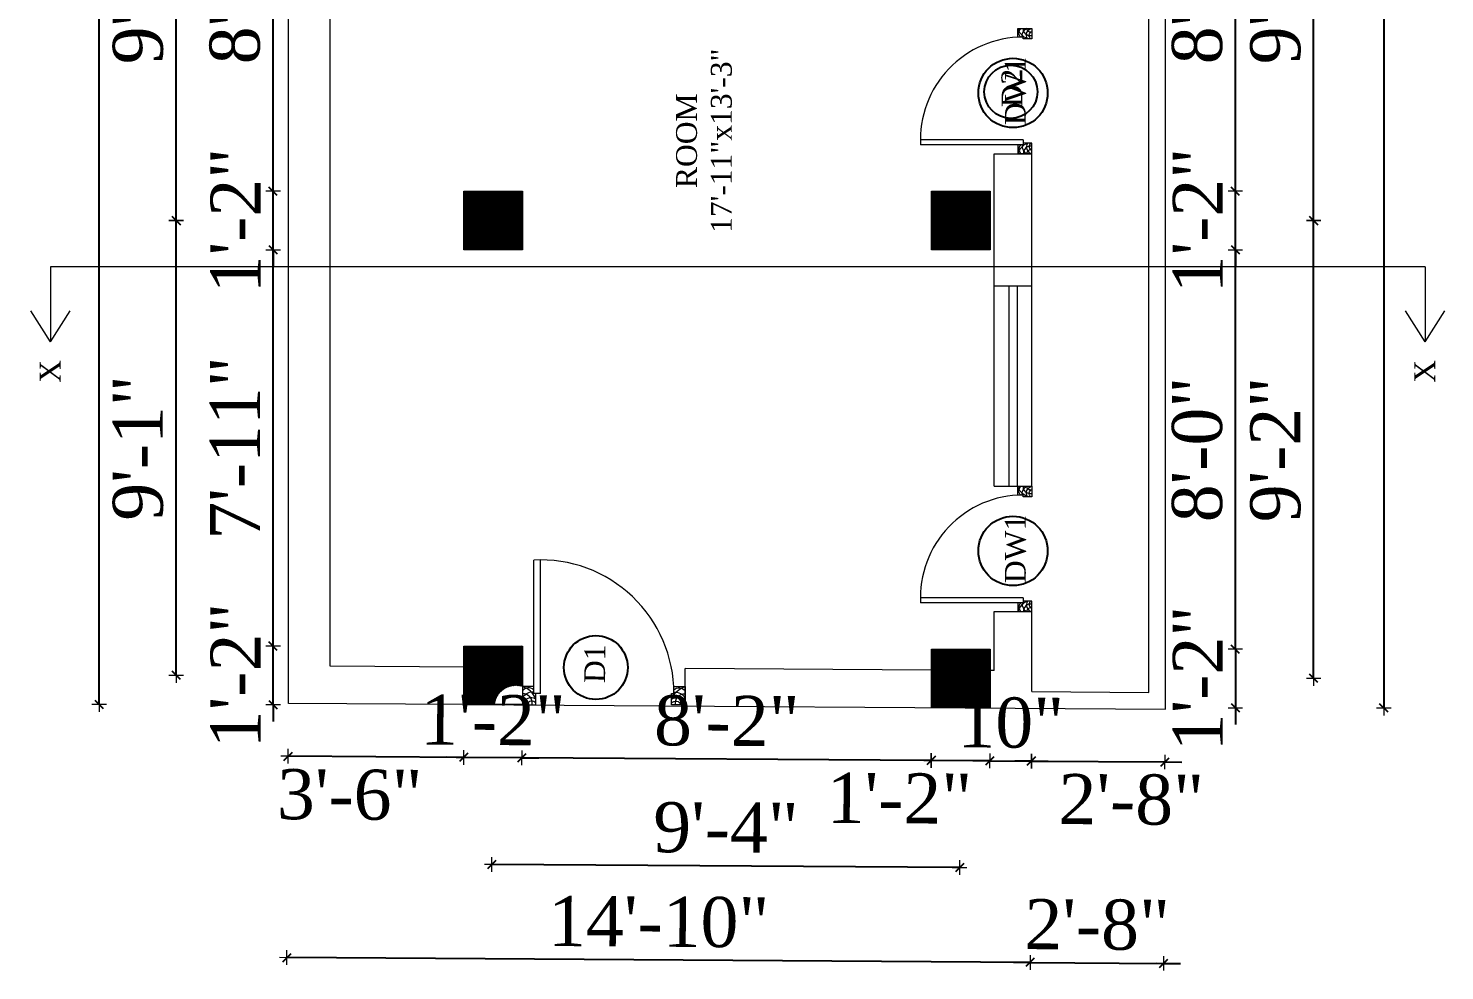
# Model space of a CAD drawing. Header units: inches. Extents: x 4069 to 291496, y -47643 to 12535.
# Drawn here: x 31927.5 to 32266.7, y 3742.8 to 3968.4 of the extents above; entities that cross this region are included whole.
import ezdxf

# ---------------------------------------------------------------- set-up
doc = ezdxf.new("R2010")
doc.units = ezdxf.units.IN
doc.header["$LTSCALE"] = 5
doc.header["$MEASUREMENT"] = 0
for name, color, linetype, lineweight in [('A-WALL', 7, 'Continuous', 9), ('Dimension', 7, 'Continuous', 18), ('DOOR', 62, 'Continuous', 0)]:
    doc.layers.add(name, color=color, linetype=linetype, lineweight=lineweight)
doc.layers.add('dim line', color=7, linetype='Continuous', lineweight=15, true_color=0xfab2b2)
doc.layers.add('TEXT', color=6, linetype='Continuous')
doc.layers.add('WALL', color=7, linetype='Continuous')
doc.styles.add('ordinary', font='times.ttf')
doc.dimstyles.new('Copy of 96', dxfattribs={"dimtxt": 7, "dimasz": 4, "dimexe": 0.5, "dimexo": 0.5, "dimgap": 3, "dimtad": 1, "dimdec": 1, "dimzin": 11, "dimdsep": 46, "dimlunit": 4, "dimtxsty": 'ordinary', "dimblk": 'OBLIQUE', "dimcen": 0.09, "dimse1": 1, "dimse2": 1, "dimclrt": 6, "dimazin": 0, "dimtfac": 1, "dimtdec": 1, "dimtix": 1, "dimtmove": 2, "dimatfit": 3, "dimldrblk": 'leader', "dimfxl": 0.5, "dimfxlon": 1, "dimtolj": 1, "dimtzin": 0, "dimarcsym": 0})
pattern_1 = [(135, (33647.55626, -20506.71745), (-0.08838834765, -0.08838834765), [])]

# ---------------------------------------------------------------- blocks, each defined once
blk = doc.blocks.new('A$C27B36B59')
at = {"layer": 'DOOR'}
for p, q in [((0, 4), (0, 0)), ((2.5, 4), (0, 4)), ((2.5, 2.5), (2.5, 4)), ((0, 0), (3, 0)), ((3, 2.5), (2.5, 2.5)), ((3, 0), (3, 2.5))]:
    blk.add_line(p, q, dxfattribs=at)
for centre, radius, start, end in [((-1.4, -0.54), 4.75, 22.1411, 72.838), ((1.34, 2.09), 1.64, 45.138, 144.8948), ((2.21, 0.3), 2.49, 83.3149, 152.658), ((0.13, 0.37), 2.05, 349.4875, 93.6805), ((1.96, -0.47), 2.01, 58.7447, 166.495), ((-0.06, 0.32), 1.13, 343.542, 86.947), ((2.08, -0.4), 1.17, 38.2816, 160.1519)]:
    blk.add_arc(centre, radius, start, end, dxfattribs=at)
blk = doc.blocks.new('D2')
at = {"layer": 'DOOR'}
for p, q in [((74473.95, 24047.59), (74473.95, 24018.09)), ((74473.95, 24047.59), (74475.45, 24047.59)), ((74475.45, 24047.59), (74475.45, 24018.13))]:
    blk.add_line(p, q, dxfattribs=at)
blk.add_arc((74473.95, 24047.59), 29.5, 180, 272.9146, dxfattribs=at)
at = {"layer": 'DOOR', "xscale": -1, "rotation": 180}
blk.add_blockref('A$C27B36B59', (74441.95, 24050.09), dxfattribs=at)
at = {"layer": 'DOOR', "rotation": 180}
blk.add_blockref('A$C27B36B59', (74477.95, 24050.09), dxfattribs=at)
blk = doc.blocks.new('oblique')
at = {"color": 0, "lineweight": -2}
blk.add_line((0.25, 0.25), (-0.25, -0.25), dxfattribs=at)
at = {"layer": 'dim line', "lineweight": 9}
for p, q in [((-0.4375, 0), (0.4375, 0)), ((0, 0.4375), (0, -0.4375))]:
    blk.add_line(p, q, dxfattribs=at)
blk = doc.blocks.new('*D972')
at = {"layer": 'A-WALL', "color": 0, "lineweight": -2, "ltscale": 50, "transparency": 16777216}
for p, q in [((32216.59, 3819.74), (32216.59, 3823.74)), ((32216.59, 3819.74), (32216.59, 3805.74)), ((32216.59, 3805.74), (32216.59, 3801.74))]:
    blk.add_line(p, q, dxfattribs=at)
at = {"layer": 'Defpoints', "color": 0, "ltscale": 50, "transparency": 16777216}
for p in [(32157.84, 3819.74, -58.17), (32157.84, 3805.74, -58.17), (32216.59, 3805.74)]:
    blk.add_point(p, dxfattribs=at)
at = {"layer": 'A-WALL', "color": 0, "lineweight": -2, "ltscale": 50, "transparency": 16777216, "xscale": 4, "yscale": 4, "zscale": 4}
for p, rotation in [((32216.59, 3819.74), 270), ((32216.59, 3805.74), 90)]:
    blk.add_blockref('oblique', p, dxfattribs=dict(at, rotation=rotation))
at = {"layer": 'A-WALL', "color": 6, "ltscale": 50, "transparency": 16777216, "insert": (32207.59, 3812.74), "char_height": 12, "attachment_point": 5, "rotation": 90, "style": 'ordinary'}
blk.add_mtext('\\A1;1\'-2"', dxfattribs=at)
blk = doc.blocks.new('_OBLIQUE')
at = {"color": 0, "linetype": 'ByBlock'}
blk.add_line((-0.5, -0.5), (0.5, 0.5), dxfattribs=at)
blk = doc.blocks.new('leader')
at = {"layer": 'Dimension'}
for p, q in [((0, -4.328), (0, 4.328)), ((-4.424, 0), (4.424, 0))]:
    blk.add_line(p, q, dxfattribs=at)
blk = doc.blocks.new('*D973')
at = {"layer": 'A-WALL', "color": 0, "lineweight": -2, "ltscale": 5, "transparency": 16777216}
blk.add_line((32216.59, 3819.74), (32216.59, 3915.36), dxfattribs=at)
at = {"layer": 'Defpoints', "color": 0, "ltscale": 5, "transparency": 16777216}
for p in [(32157.84, 3915.36, -58.17), (32216.59, 3915.36), (32157.84, 3819.74, -58.17)]:
    blk.add_point(p, dxfattribs=at)
at = {"layer": 'A-WALL', "color": 0, "lineweight": -2, "ltscale": 5, "transparency": 16777216, "xscale": 4, "yscale": 4, "zscale": 4}
for p, rotation in [((32216.59, 3915.36), 90), ((32216.59, 3819.74), 270)]:
    blk.add_blockref('oblique', p, dxfattribs=dict(at, rotation=rotation))
at = {"layer": 'A-WALL', "color": 6, "ltscale": 5, "transparency": 16777216, "insert": (32207.49, 3867.55), "char_height": 12, "attachment_point": 5, "rotation": 90, "style": 'ordinary'}
blk.add_mtext('\\A1;8\'-0"', dxfattribs=at)
blk = doc.blocks.new('*D974')
at = {"layer": 'A-WALL', "color": 0, "lineweight": -2, "ltscale": 5, "transparency": 16777216}
for p, q in [((32216.59, 3929.36), (32216.59, 3933.36)), ((32216.59, 3915.36), (32216.59, 3929.36)), ((32216.59, 3915.36), (32216.59, 3911.36))]:
    blk.add_line(p, q, dxfattribs=at)
at = {"layer": 'Defpoints', "color": 0, "ltscale": 5, "transparency": 16777216}
for p in [(32157.84, 3929.36, -58.17), (32216.59, 3929.36), (32157.84, 3915.36, -58.17)]:
    blk.add_point(p, dxfattribs=at)
at = {"layer": 'A-WALL', "color": 0, "lineweight": -2, "ltscale": 5, "transparency": 16777216, "xscale": 4, "yscale": 4, "zscale": 4}
for p, rotation in [((32216.59, 3929.36), 270), ((32216.59, 3915.36), 90)]:
    blk.add_blockref('oblique', p, dxfattribs=dict(at, rotation=rotation))
at = {"layer": 'A-WALL', "color": 6, "ltscale": 5, "transparency": 16777216, "insert": (32207.59, 3922.36), "char_height": 12, "attachment_point": 5, "rotation": 90, "style": 'ordinary'}
blk.add_mtext('\\A1;1\'-2"', dxfattribs=at)
blk = doc.blocks.new('*D975')
at = {"layer": 'A-WALL', "color": 0, "lineweight": -2, "ltscale": 5, "transparency": 16777216}
blk.add_line((32216.59, 3929.36), (32216.59, 4024.98), dxfattribs=at)
at = {"layer": 'Defpoints', "color": 0, "ltscale": 5, "transparency": 16777216}
for p in [(32157.84, 4024.98, -58.17), (32216.59, 4024.98), (32157.84, 3929.36, -58.17)]:
    blk.add_point(p, dxfattribs=at)
at = {"layer": 'A-WALL', "color": 0, "lineweight": -2, "ltscale": 5, "transparency": 16777216, "xscale": 4, "yscale": 4, "zscale": 4}
for p, rotation in [((32216.59, 4024.98), 90), ((32216.59, 3929.36), 270)]:
    blk.add_blockref('oblique', p, dxfattribs=dict(at, rotation=rotation))
at = {"layer": 'A-WALL', "color": 6, "ltscale": 5, "transparency": 16777216, "insert": (32207.49, 3977.17), "char_height": 12, "attachment_point": 5, "rotation": 90, "style": 'ordinary'}
blk.add_mtext('\\A1;8\'-0"', dxfattribs=at)
blk = doc.blocks.new('*D885')
at = {"layer": 'A-WALL', "color": 0, "lineweight": -2, "ltscale": 5, "transparency": 16777216}
blk.add_line((32235.34, 3812.74), (32235.34, 3922.36), dxfattribs=at)
at = {"layer": 'Defpoints', "color": 0, "ltscale": 5, "transparency": 16777216}
for p in [(32150.84, 3922.36, -58.17), (32235.34, 3922.36), (32150.84, 3812.74, -58.17)]:
    blk.add_point(p, dxfattribs=at)
at = {"layer": 'A-WALL', "color": 0, "lineweight": -2, "ltscale": 5, "transparency": 16777216, "xscale": 4, "yscale": 4, "zscale": 4}
for p, rotation in [((32235.34, 3922.36), 90), ((32235.34, 3812.74), 270)]:
    blk.add_blockref('oblique', p, dxfattribs=dict(at, rotation=rotation))
at = {"layer": 'A-WALL', "color": 6, "ltscale": 5, "transparency": 16777216, "insert": (32226.22, 3867.55), "char_height": 12, "attachment_point": 5, "rotation": 90, "style": 'ordinary'}
blk.add_mtext('\\A1;9\'-2"', dxfattribs=at)
blk = doc.blocks.new('*D979')
at = {"layer": 'A-WALL', "color": 0, "lineweight": -2, "ltscale": 5, "transparency": 16777216}
blk.add_line((32235.34, 3922.36), (32235.34, 4031.98), dxfattribs=at)
at = {"layer": 'Defpoints', "color": 0, "ltscale": 5, "transparency": 16777216}
for p in [(32150.84, 4031.98, -58.17), (32235.34, 4031.98), (32150.84, 3922.36, -58.17)]:
    blk.add_point(p, dxfattribs=at)
at = {"layer": 'A-WALL', "color": 0, "lineweight": -2, "ltscale": 5, "transparency": 16777216, "xscale": 4, "yscale": 4, "zscale": 4}
for p, rotation in [((32235.34, 4031.98), 90), ((32235.34, 3922.36), 270)]:
    blk.add_blockref('oblique', p, dxfattribs=dict(at, rotation=rotation))
at = {"layer": 'A-WALL', "color": 6, "ltscale": 5, "transparency": 16777216, "insert": (32226.22, 3977.17), "char_height": 12, "attachment_point": 5, "rotation": 90, "style": 'ordinary'}
blk.add_mtext('\\A1;9\'-2"', dxfattribs=at)
blk = doc.blocks.new('*D886')
at = {"layer": 'A-WALL', "color": 0, "lineweight": -2, "ltscale": 5, "transparency": 16777216}
blk.add_line((32252.15, 4219.32), (32252.15, 3805.65), dxfattribs=at)
at = {"layer": 'Defpoints', "color": 0, "ltscale": 5, "transparency": 16777216}
for p in [(32047.5, 4219.32, -58), (32157.84, 3805.65, -58.17), (32252.15, 3805.65)]:
    blk.add_point(p, dxfattribs=at)
at = {"layer": 'A-WALL', "color": 0, "lineweight": -2, "ltscale": 5, "transparency": 16777216, "xscale": 4, "yscale": 4, "zscale": 4}
for p, rotation in [((32252.15, 4219.32), 90), ((32252.15, 3805.65), 270)]:
    blk.add_blockref('oblique', p, dxfattribs=dict(at, rotation=rotation))
at = {"layer": 'A-WALL', "color": 6, "ltscale": 5, "transparency": 16777216, "insert": (32243.05, 4012.48), "char_height": 12, "attachment_point": 5, "rotation": 90, "style": 'ordinary'}
blk.add_mtext('\\A1;34\'-6"', dxfattribs=at)
blk = doc.blocks.new('*D981')
at = {"layer": 'A-WALL', "color": 0, "lineweight": -2, "ltscale": 50, "transparency": 16777216}
for p, q in [((31986.13, 3820.47), (31986.13, 3824.47)), ((31986.13, 3806.47), (31986.13, 3820.47)), ((31986.13, 3806.47), (31986.13, 3802.47))]:
    blk.add_line(p, q, dxfattribs=at)
at = {"layer": 'Defpoints', "color": 0, "ltscale": 50, "transparency": 16777216}
for p in [(31986.13, 3820.47), (32031.84, 3820.47, -58.17), (32031.84, 3806.47, -58.17)]:
    blk.add_point(p, dxfattribs=at)
at = {"layer": 'A-WALL', "color": 0, "lineweight": -2, "ltscale": 50, "transparency": 16777216, "xscale": 4, "yscale": 4, "zscale": 4}
for p, rotation in [((31986.13, 3820.47), 270), ((31986.13, 3806.47), 90)]:
    blk.add_blockref('oblique', p, dxfattribs=dict(at, rotation=rotation))
at = {"layer": 'A-WALL', "color": 6, "ltscale": 50, "transparency": 16777216, "insert": (31977.13, 3813.47), "char_height": 12, "attachment_point": 5, "rotation": 90, "style": 'ordinary'}
blk.add_mtext('\\A1;1\'-2"', dxfattribs=at)
blk = doc.blocks.new('*D982')
at = {"layer": 'A-WALL', "color": 0, "lineweight": -2, "ltscale": 5, "transparency": 16777216}
blk.add_line((31986.13, 3820.47), (31986.13, 3915.36), dxfattribs=at)
at = {"layer": 'Defpoints', "color": 0, "ltscale": 5, "transparency": 16777216}
for p in [(31986.13, 3915.36), (32031.84, 3915.36, -58.17), (32031.84, 3820.47, -58.17)]:
    blk.add_point(p, dxfattribs=at)
at = {"layer": 'A-WALL', "color": 0, "lineweight": -2, "ltscale": 5, "transparency": 16777216, "xscale": 4, "yscale": 4, "zscale": 4}
for p, rotation in [((31986.13, 3915.36), 90), ((31986.13, 3820.47), 270)]:
    blk.add_blockref('oblique', p, dxfattribs=dict(at, rotation=rotation))
at = {"layer": 'A-WALL', "color": 6, "ltscale": 5, "transparency": 16777216, "insert": (31977, 3867.92), "char_height": 12, "attachment_point": 5, "rotation": 90, "style": 'ordinary'}
blk.add_mtext('\\A1;7\'-11"', dxfattribs=at)
blk = doc.blocks.new('*D887')
at = {"layer": 'A-WALL', "color": 0, "lineweight": -2, "ltscale": 5, "transparency": 16777216}
for p, q in [((31986.13, 3929.36), (31986.13, 3933.36)), ((31986.13, 3915.36), (31986.13, 3929.36)), ((31986.13, 3915.36), (31986.13, 3911.36))]:
    blk.add_line(p, q, dxfattribs=at)
at = {"layer": 'Defpoints', "color": 0, "ltscale": 5, "transparency": 16777216}
for p in [(31986.13, 3929.36), (32031.84, 3929.36, -58.17), (32031.84, 3915.36, -58.17)]:
    blk.add_point(p, dxfattribs=at)
at = {"layer": 'A-WALL', "color": 0, "lineweight": -2, "ltscale": 5, "transparency": 16777216, "xscale": 4, "yscale": 4, "zscale": 4}
for p, rotation in [((31986.13, 3929.36), 270), ((31986.13, 3915.36), 90)]:
    blk.add_blockref('oblique', p, dxfattribs=dict(at, rotation=rotation))
at = {"layer": 'A-WALL', "color": 6, "ltscale": 5, "transparency": 16777216, "insert": (31977.13, 3922.36), "char_height": 12, "attachment_point": 5, "rotation": 90, "style": 'ordinary'}
blk.add_mtext('\\A1;1\'-2"', dxfattribs=at)
blk = doc.blocks.new('*D983')
at = {"layer": 'A-WALL', "color": 0, "lineweight": -2, "ltscale": 5, "transparency": 16777216}
blk.add_line((31986.13, 3929.36), (31986.13, 4024.98), dxfattribs=at)
at = {"layer": 'Defpoints', "color": 0, "ltscale": 5, "transparency": 16777216}
for p in [(31986.13, 4024.98), (32031.84, 4024.98, -58.17), (32031.84, 3929.36, -58.17)]:
    blk.add_point(p, dxfattribs=at)
at = {"layer": 'A-WALL', "color": 0, "lineweight": -2, "ltscale": 5, "transparency": 16777216, "xscale": 4, "yscale": 4, "zscale": 4}
for p, rotation in [((31986.13, 4024.98), 90), ((31986.13, 3929.36), 270)]:
    blk.add_blockref('oblique', p, dxfattribs=dict(at, rotation=rotation))
at = {"layer": 'A-WALL', "color": 6, "ltscale": 5, "transparency": 16777216, "insert": (31977.02, 3977.17), "char_height": 12, "attachment_point": 5, "rotation": 90, "style": 'ordinary'}
blk.add_mtext('\\A1;8\'-0"', dxfattribs=at)
blk = doc.blocks.new('*D889')
at = {"layer": 'A-WALL', "color": 0, "lineweight": -2, "ltscale": 5, "transparency": 16777216}
blk.add_line((31962.93, 3813.47), (31962.93, 3922.36), dxfattribs=at)
at = {"layer": 'Defpoints', "color": 0, "ltscale": 5, "transparency": 16777216}
for p in [(31962.93, 3922.36), (32038.84, 3922.36, -58.17), (32038.84, 3813.47, -58.17)]:
    blk.add_point(p, dxfattribs=at)
at = {"layer": 'A-WALL', "color": 0, "lineweight": -2, "ltscale": 5, "transparency": 16777216, "xscale": 4, "yscale": 4, "zscale": 4}
for p, rotation in [((31962.93, 3922.36), 90), ((31962.93, 3813.47), 270)]:
    blk.add_blockref('oblique', p, dxfattribs=dict(at, rotation=rotation))
at = {"layer": 'A-WALL', "color": 6, "ltscale": 5, "transparency": 16777216, "insert": (31953.81, 3867.92), "char_height": 12, "attachment_point": 5, "rotation": 90, "style": 'ordinary'}
blk.add_mtext('\\A1;9\'-1"', dxfattribs=at)
blk = doc.blocks.new('*D986')
at = {"layer": 'A-WALL', "color": 0, "lineweight": -2, "ltscale": 5, "transparency": 16777216}
blk.add_line((31962.93, 3922.36), (31962.93, 4031.98), dxfattribs=at)
at = {"layer": 'Defpoints', "color": 0, "ltscale": 5, "transparency": 16777216}
for p in [(31962.93, 4031.98), (32038.84, 4031.98, -58.17), (32038.84, 3922.36, -58.17)]:
    blk.add_point(p, dxfattribs=at)
at = {"layer": 'A-WALL', "color": 0, "lineweight": -2, "ltscale": 5, "transparency": 16777216, "xscale": 4, "yscale": 4, "zscale": 4}
for p, rotation in [((31962.93, 4031.98), 90), ((31962.93, 3922.36), 270)]:
    blk.add_blockref('oblique', p, dxfattribs=dict(at, rotation=rotation))
at = {"layer": 'A-WALL', "color": 6, "ltscale": 5, "transparency": 16777216, "insert": (31953.81, 3977.17), "char_height": 12, "attachment_point": 5, "rotation": 90, "style": 'ordinary'}
blk.add_mtext('\\A1;9\'-2"', dxfattribs=at)
blk = doc.blocks.new('*D890')
at = {"layer": 'A-WALL', "color": 0, "lineweight": -2, "ltscale": 5, "transparency": 16777216}
blk.add_line((31944.5, 3806.47), (31944.5, 4219.32), dxfattribs=at)
at = {"layer": 'Defpoints', "color": 0, "ltscale": 5, "transparency": 16777216}
for p in [(31944.5, 4219.32), (32047.5, 4219.32, -58), (32031.84, 3806.47, -58.17)]:
    blk.add_point(p, dxfattribs=at)
at = {"layer": 'A-WALL', "color": 0, "lineweight": -2, "ltscale": 5, "transparency": 16777216, "xscale": 4, "yscale": 4, "zscale": 4}
for p, rotation in [((31944.5, 4219.32), 90), ((31944.5, 3806.47), 270)]:
    blk.add_blockref('oblique', p, dxfattribs=dict(at, rotation=rotation))
at = {"layer": 'A-WALL', "color": 6, "ltscale": 5, "transparency": 16777216, "insert": (31935.4, 4012.89), "char_height": 12, "attachment_point": 5, "rotation": 90, "style": 'ordinary'}
blk.add_mtext('\\A1;34\'-5"', dxfattribs=at)
blk = doc.blocks.new('*D891')
at = {"layer": 'A-WALL', "color": 0, "lineweight": -2, "ltscale": 50, "transparency": 16777216}
blk.add_line((32157.75, 3793.02), (32143.75, 3793.11), dxfattribs=at)
at = {"layer": 'Defpoints', "color": 0, "ltscale": 50, "transparency": 16777216}
for p in [(32143.84, 3805.74, -58.17), (32157.84, 3805.65, -58.17), (32143.75, 3793.11)]:
    blk.add_point(p, dxfattribs=at)
at = {"layer": 'A-WALL', "color": 0, "lineweight": -2, "ltscale": 50, "transparency": 16777216, "xscale": 4, "yscale": 4, "zscale": 4}
for p, rotation in [((32143.75, 3793.11), 179.6259071472626), ((32157.75, 3793.02), 359.6259071472626)]:
    blk.add_blockref('oblique', p, dxfattribs=dict(at, rotation=rotation))
at = {"layer": 'A-WALL', "color": 6, "ltscale": 50, "transparency": 16777216, "insert": (32136.14, 3784.07), "char_height": 12, "attachment_point": 5, "rotation": 359.6259, "style": 'ordinary'}
blk.add_mtext('\\A1;1\'-2"', dxfattribs=at)
blk = doc.blocks.new('*D892')
at = {"layer": 'A-WALL', "color": 0, "lineweight": -2, "ltscale": 5, "transparency": 16777216}
blk.add_line((32143.75, 3793.11), (32045.75, 3793.75), dxfattribs=at)
at = {"layer": 'Defpoints', "color": 0, "ltscale": 5, "transparency": 16777216}
for p in [(32045.84, 3806.47, -58.17), (32143.84, 3805.74, -58.17), (32045.75, 3793.75)]:
    blk.add_point(p, dxfattribs=at)
at = {"layer": 'A-WALL', "color": 0, "lineweight": -2, "ltscale": 5, "transparency": 16777216, "xscale": 4, "yscale": 4, "zscale": 4}
for p, rotation in [((32045.75, 3793.75), 179.6259071471166), ((32143.75, 3793.11), 359.6259071471167)]:
    blk.add_blockref('oblique', p, dxfattribs=dict(at, rotation=rotation))
at = {"layer": 'A-WALL', "color": 6, "ltscale": 5, "transparency": 16777216, "insert": (32094.81, 3802.54), "char_height": 12, "attachment_point": 5, "rotation": 359.6259, "style": 'ordinary'}
blk.add_mtext('\\A1;8\'-2"', dxfattribs=at)
blk = doc.blocks.new('*D988')
at = {"layer": 'A-WALL', "color": 0, "lineweight": -2, "ltscale": 5, "transparency": 16777216}
for p, q in [((32031.75, 3793.85), (32027.75, 3793.87)), ((32045.75, 3793.75), (32031.75, 3793.85)), ((32045.75, 3793.75), (32049.75, 3793.73))]:
    blk.add_line(p, q, dxfattribs=at)
at = {"layer": 'Defpoints', "color": 0, "ltscale": 5, "transparency": 16777216}
for p in [(32031.84, 3806.47, -58.17), (32045.84, 3806.47, -58.17), (32031.75, 3793.85)]:
    blk.add_point(p, dxfattribs=at)
at = {"layer": 'A-WALL', "color": 0, "lineweight": -2, "ltscale": 5, "transparency": 16777216, "xscale": 4, "yscale": 4, "zscale": 4}
for p, rotation in [((32031.75, 3793.85), 359.6259071471167), ((32045.75, 3793.75), 179.6259071471166)]:
    blk.add_blockref('oblique', p, dxfattribs=dict(at, rotation=rotation))
at = {"layer": 'A-WALL', "color": 6, "ltscale": 5, "transparency": 16777216, "insert": (32038.81, 3802.8), "char_height": 12, "attachment_point": 5, "rotation": 359.6259, "style": 'ordinary'}
blk.add_mtext('\\A1;1\'-2"', dxfattribs=at)
blk = doc.blocks.new('*D893')
at = {"layer": 'A-WALL', "color": 0, "lineweight": -2, "ltscale": 5, "transparency": 16777216}
blk.add_line((32150.54, 3767.48), (32038.54, 3768.22), dxfattribs=at)
at = {"layer": 'Defpoints', "color": 0, "ltscale": 5, "transparency": 16777216}
for p in [(32038.84, 3813.47, -58.17), (32150.84, 3812.74, -58.17), (32038.54, 3768.22)]:
    blk.add_point(p, dxfattribs=at)
at = {"layer": 'A-WALL', "color": 0, "lineweight": -2, "ltscale": 5, "transparency": 16777216, "xscale": 4, "yscale": 4, "zscale": 4}
for p, rotation in [((32038.54, 3768.22), 179.6259071471166), ((32150.54, 3767.48), 359.6259071471167)]:
    blk.add_blockref('oblique', p, dxfattribs=dict(at, rotation=rotation))
at = {"layer": 'A-WALL', "color": 6, "ltscale": 5, "transparency": 16777216, "insert": (32094.6, 3776.97), "char_height": 12, "attachment_point": 5, "rotation": 359.6259, "style": 'ordinary'}
blk.add_mtext('\\A1;9\'-4"', dxfattribs=at)
blk = doc.blocks.new('*D894')
at = {"layer": 'A-WALL', "color": 0, "lineweight": -2, "ltscale": 5, "transparency": 16777216}
blk.add_line((32167.44, 3744.76), (31989.44, 3745.92), dxfattribs=at)
at = {"layer": 'Defpoints', "color": 0, "ltscale": 5, "transparency": 16777216}
for p in [(31989.84, 3806.74, -58.17), (32167.84, 3805.58, -58.17), (31989.44, 3745.92)]:
    blk.add_point(p, dxfattribs=at)
at = {"layer": 'A-WALL', "color": 0, "lineweight": -2, "ltscale": 5, "transparency": 16777216, "xscale": 4, "yscale": 4, "zscale": 4}
for p, rotation in [((31989.44, 3745.92), 179.6259071471166), ((32167.44, 3744.76), 359.6259071471167)]:
    blk.add_blockref('oblique', p, dxfattribs=dict(at, rotation=rotation))
at = {"layer": 'A-WALL', "color": 6, "ltscale": 5, "transparency": 16777216, "insert": (32078.5, 3754.44), "char_height": 12, "attachment_point": 5, "rotation": 359.6259, "style": 'ordinary'}
blk.add_mtext('\\A1;14\'-10"', dxfattribs=at)
blk = doc.blocks.new('*D991')
at = {"layer": 'A-WALL', "color": 0, "lineweight": -2, "ltscale": 5, "transparency": 16777216}
blk.add_line((32031.75, 3793.85), (31989.75, 3794.12), dxfattribs=at)
at = {"layer": 'Defpoints', "color": 0, "ltscale": 5, "transparency": 16777216}
for p in [(31989.84, 3806.74), (32031.84, 3806.47, -58.17), (31989.75, 3794.12)]:
    blk.add_point(p, dxfattribs=at)
at = {"layer": 'A-WALL', "color": 0, "lineweight": -2, "ltscale": 5, "transparency": 16777216, "xscale": 4, "yscale": 4, "zscale": 4}
for p, rotation in [((31989.75, 3794.12), 179.6259071471166), ((32031.75, 3793.85), 359.6259071471167)]:
    blk.add_blockref('oblique', p, dxfattribs=dict(at, rotation=rotation))
at = {"layer": 'A-WALL', "color": 6, "ltscale": 5, "transparency": 16777216, "insert": (32004.5, 3784.88), "char_height": 12, "attachment_point": 5, "rotation": 359.6259, "style": 'ordinary'}
blk.add_mtext('\\A1;3\'-6"', dxfattribs=at)
blk = doc.blocks.new('*D900')
at = {"layer": 'A-WALL', "color": 0, "lineweight": -2, "ltscale": 5, "transparency": 16777216}
for p, q in [((32157.75, 3793.02), (32153.75, 3793.05)), ((32157.75, 3793.02), (32167.75, 3792.96)), ((32167.75, 3792.96), (32171.75, 3792.93))]:
    blk.add_line(p, q, dxfattribs=at)
at = {"layer": 'Defpoints', "color": 0, "ltscale": 5, "transparency": 16777216}
for p in [(32157.84, 3805.65, -58.17), (32167.84, 3805.58, -58.17), (32167.75, 3792.96)]:
    blk.add_point(p, dxfattribs=at)
at = {"layer": 'A-WALL', "color": 0, "lineweight": -2, "ltscale": 5, "transparency": 16777216, "xscale": 4, "yscale": 4, "zscale": 4}
for p, rotation in [((32157.75, 3793.02), 359.6259071471167), ((32167.75, 3792.96), 179.6259071471166)]:
    blk.add_blockref('oblique', p, dxfattribs=dict(at, rotation=rotation))
at = {"layer": 'A-WALL', "color": 6, "ltscale": 5, "transparency": 16777216, "insert": (32162.81, 3802.09), "char_height": 12, "attachment_point": 5, "rotation": 359.6259, "style": 'ordinary'}
blk.add_mtext('\\A1;10"', dxfattribs=at)
blk = doc.blocks.new('*D992')
at = {"layer": 'A-WALL', "color": 0, "lineweight": -2, "ltscale": 5, "transparency": 16777216}
for p, q in [((32167.75, 3792.96), (32163.75, 3792.98)), ((32167.75, 3792.96), (32199.75, 3792.75)), ((32199.75, 3792.75), (32203.75, 3792.72))]:
    blk.add_line(p, q, dxfattribs=at)
at = {"layer": 'Defpoints', "color": 0, "ltscale": 5, "transparency": 16777216}
for p in [(32167.84, 3805.58, -58.17), (32199.84, 3805.37), (32199.75, 3792.75)]:
    blk.add_point(p, dxfattribs=at)
at = {"layer": 'A-WALL', "color": 0, "lineweight": -2, "ltscale": 5, "transparency": 16777216, "xscale": 4, "yscale": 4, "zscale": 4}
for p, rotation in [((32167.75, 3792.96), 359.6259071471167), ((32199.75, 3792.75), 179.6259071471166)]:
    blk.add_blockref('oblique', p, dxfattribs=dict(at, rotation=rotation))
at = {"layer": 'A-WALL', "color": 6, "ltscale": 5, "transparency": 16777216, "insert": (32191.67, 3783.7), "char_height": 12, "attachment_point": 5, "rotation": 359.6259, "style": 'ordinary'}
blk.add_mtext('\\A1;2\'-8"', dxfattribs=at)
blk = doc.blocks.new('*D904')
at = {"layer": 'A-WALL', "color": 0, "lineweight": -2, "ltscale": 5, "transparency": 16777216}
for p, q in [((32167.44, 3744.76), (32163.44, 3744.78)), ((32167.44, 3744.76), (32199.44, 3744.55)), ((32199.44, 3744.55), (32203.44, 3744.52))]:
    blk.add_line(p, q, dxfattribs=at)
at = {"layer": 'Defpoints', "color": 0, "ltscale": 5, "transparency": 16777216}
for p in [(32167.84, 3805.58, -58.17), (32199.84, 3805.37, -58.17), (32199.44, 3744.55)]:
    blk.add_point(p, dxfattribs=at)
at = {"layer": 'A-WALL', "color": 0, "lineweight": -2, "ltscale": 5, "transparency": 16777216, "xscale": 4, "yscale": 4, "zscale": 4}
for p, rotation in [((32167.44, 3744.76), 359.6259071471167), ((32199.44, 3744.55), 179.6259071471166)]:
    blk.add_blockref('oblique', p, dxfattribs=dict(at, rotation=rotation))
at = {"layer": 'A-WALL', "color": 6, "ltscale": 5, "transparency": 16777216, "insert": (32183.5, 3753.76), "char_height": 12, "attachment_point": 5, "rotation": 359.6259, "style": 'ordinary'}
blk.add_mtext('\\A1;2\'-8"', dxfattribs=at)

msp = doc.modelspace()

# ---------------------------------------------------------------- hatches: boundary and pattern name
at = {"layer": 'A-WALL', "ltscale": 5}
h = msp.add_hatch(dxfattribs=at)
h.set_pattern_fill('ANSI31', color=256, angle=90)
h.set_pattern_definition(pattern_1)
h.paths.add_polyline_path([(32031.83512, 3929.36056), (32031.83512, 3915.36056), (32045.83512, 3915.36056), (32045.83512, 3929.36056)])
h = msp.add_hatch(dxfattribs=at)
h.set_pattern_fill('ANSI31', color=256, angle=90)
h.set_pattern_definition(pattern_1)
h.paths.add_polyline_path([(32157.83512, 3915.36056), (32157.83512, 3929.36056), (32143.83512, 3929.36056), (32143.83512, 3915.36056)])
h = msp.add_hatch(dxfattribs=at)
h.set_pattern_fill('ANSI31', color=256, angle=90)
h.set_pattern_definition(pattern_1)
h.paths.add_polyline_path([(32045.83512, 3820.47073), (32031.83512, 3820.47073), (32031.83512, 3806.47073), (32039.20023, 3806.47073, -0.469616463), (32045.83512, 3810.80406)])
h = msp.add_hatch(dxfattribs=at)
h.set_pattern_fill('ANSI31', color=256, angle=90)
h.set_pattern_definition(pattern_1)
h.paths.add_polyline_path([(32143.83512, 3805.73945), (32157.83512, 3805.73945), (32157.83512, 3819.73945), (32143.83512, 3819.73945)])

# ---------------------------------------------------------------- linework, layer by layer
for p, q in [((32199.83512, 3805.37381), (32199.83512, 4122.20828)), ((31989.83512, 3806.74495), (31989.83512, 4116.65586)), ((32195.83512, 3809.40001), (32195.83512, 4034.98168)), ((31999.83512, 3815.67985), (31999.83512, 4024.98168)), ((32158.83512, 3858.73945), (32158.83512, 3938.36056)), ((32158.83512, 3938.36056), (32167.83512, 3938.36056)), ((32167.83512, 3858.73945), (32167.83512, 3938.36056)), ((32262.039, 3911.30532), (31932.83512, 3911.30532)), ((31932.83512, 3911.30532), (31932.83512, 3893.30532)), ((32262.039, 3911.30532), (32262.039, 3893.30532)), ((32158.83512, 3906.73945), (32167.83512, 3906.73945)), ((32158.83512, 3906.73945), (32167.83512, 3906.73945)), ((32162.33512, 3906.73945), (32162.33512, 3858.73945)), ((32164.33512, 3906.73945), (32164.33512, 3858.73945)), ((31932.83512, 3893.30532), (31928.15591, 3900.73448)), ((31932.83512, 3893.30532), (31937.51432, 3900.73448)), ((32262.039, 3893.30532), (32257.35979, 3900.73448)), ((32262.039, 3893.30532), (32266.71821, 3900.73448)), ((32158.83512, 3858.73945), (32167.83512, 3858.73945)), ((32158.83512, 3814.6417), (32158.83512, 3828.73945)), ((32158.83512, 3828.73945), (32167.83512, 3828.73945)), ((32167.83512, 3809.58283), (32167.83512, 3828.73945)), ((32031.89388, 3815.47053), (31999.83512, 3815.67985)), ((32084.83499, 3806.12468), (32084.83499, 3815.12487)), ((32143.83512, 3814.73964), (32084.83499, 3815.12487)), ((32158.83512, 3814.6417), (32157.83512, 3814.64823)), ((32167.83512, 3809.58283), (32195.83512, 3809.40001)), ((32031.83512, 3806.47073), (31989.83512, 3806.74495)), ((32031.83512, 3806.47073), (32199.83512, 3805.37381))]:
    msp.add_line(p, q, dxfattribs=at)
at = {"layer": 'A-WALL', "ltscale": 5, "elevation": -58.16904}
for points in [[(32031.83512, 3915.36056), (32031.83512, 3929.36056), (32045.83512, 3929.36056), (32045.83512, 3915.36056)], [(32143.83512, 3915.36056), (32143.83512, 3929.36056), (32157.83512, 3929.36056), (32157.83512, 3915.36056)], [(32031.83512, 3806.47073), (32031.83512, 3820.47073), (32045.83512, 3820.47073), (32045.83512, 3806.47073)], [(32143.83512, 3805.73945), (32143.83512, 3819.73945), (32157.83512, 3819.73945), (32157.83512, 3805.73945)]]:
    msp.add_lwpolyline(points, close=True, dxfattribs=at)
at = {"layer": 'TEXT'}
for centre, radius in [((32163.33512, 3952.8868, -58.16904), 8.29786), ((32162.82408, 3953.16519, -58.16904), 6.36673), ((32163.33512, 3843.26568, -58.16904), 8.29786), ((32063.43829, 3815.35448, -58.16904), 7.64038)]:
    msp.add_circle(centre, radius, dxfattribs=at)

# ---------------------------------------------------------------- block references
at = {"layer": 'WALL', "color": 2, "linetype": 'ByBlock'}
for p, xscale, yscale, zscale, rotation in [((12126.89685, 66000.83732, -58.16904), 0.8332999999984168, 0.8333000000000084, 0.8333, 270), ((12126.89685, 65891.21621, -58.16904), 0.8332999999984168, 0.8333000000000084, 0.8333, 270), ((112730.28228, 29860.73263, -58.16904), 1.083333333326322, 1.083333333326322, 1.083333333326322, 179.999999999982)]:
    msp.add_blockref('D2', p, dxfattribs=dict(at, xscale=xscale, yscale=yscale, zscale=zscale, rotation=rotation))

# ---------------------------------------------------------------- texts
at = {"layer": 'TEXT', "style": 'ordinary'}
for s, rotation, p in [('DW1', 90.0003881, (32166.39923, 3945.17438, -58.16904)), ('D2', 90.4857627, (32165.61184, 3949.48124, -58.16904)), ('X', 90, (31935.24997, 3883.52362, -58.16904)), ('X', 90, (32264.45386, 3883.52362, -58.16904)), ('DW1', 90.0003881, (32166.39923, 3835.55326, -58.16904)), ('D1', 89.5142373, (32065.63954, 3811.62824, -58.16904))]:
    msp.add_text(s, height=5, rotation=rotation, dxfattribs=at).set_placement(p)
at = {"layer": 'TEXT', "insert": (32096.05507, 3941.45834), "char_height": 5, "attachment_point": 8, "rotation": 89.9996119, "style": 'ordinary'}
msp.add_mtext_dynamic_manual_height_columns('ROOM\\P17\'-11"x13\'-3"', width=101.5687276, gutter_width=1720.71691, heights=[0], dxfattribs=at)

# ---------------------------------------------------------------- dimensions: what is measured, and where the dimension line sits
at = {"layer": 'A-WALL', "ltscale": 5}
for base, p1, p2, angle, picture, middle in [((31944.50001, 4219.31872), (32031.83512, 3806.47073, -58.16904), (32047.49588, 4219.31872, -58), 90, '*D890', (31935.39619, 4012.89472)), ((32252.15176, 3805.64804), (32047.49588, 4219.31872, -58), (32157.83512, 3805.64804, -58.16904), 90, '*D886', (32243.04794, 4012.48338)), ((31962.93281, 4031.98168), (32038.83512, 3922.36056, -58.16904), (32038.83512, 4031.98168, -58.16904), 90, '*D986', (31953.81169, 3977.17112)), ((32235.3445, 4031.98168), (32150.83512, 3922.36056, -58.16904), (32150.83512, 4031.98168, -58.16904), 90, '*D979', (32226.22338, 3977.17112)), ((31986.126, 4024.98168), (32031.83512, 3929.36056, -58.16904), (32031.83512, 4024.98168, -58.16904), 90, '*D983', (31977.02217, 3977.17112)), ((32216.59171, 4024.98168), (32157.83512, 3929.36056, -58.16904), (32157.83512, 4024.98168, -58.16904), 90, '*D975', (32207.48788, 3977.17112)), ((31986.126, 3929.36056), (32031.83512, 3915.36056, -58.16904), (32031.83512, 3929.36056, -58.16904), 90, '*D887', (31977.126, 3922.36056)), ((32216.59171, 3929.36056), (32157.83512, 3915.36056, -58.16904), (32157.83512, 3929.36056, -58.16904), 90, '*D974', (32207.59171, 3922.36056)), ((31962.93281, 3922.36056), (32038.83512, 3813.47073, -58.16904), (32038.83512, 3922.36056, -58.16904), 90, '*D889', (31953.81169, 3867.91564)), ((32235.3445, 3922.36056), (32150.83512, 3812.73945, -58.16904), (32150.83512, 3922.36056, -58.16904), 90, '*D885', (32226.22338, 3867.55001)), ((31986.126, 3915.36056), (32031.83512, 3820.47073, -58.16904), (32031.83512, 3915.36056, -58.16904), 90, '*D982', (31977.00487, 3867.91564)), ((32216.59171, 3915.36056), (32157.83512, 3819.73945, -58.16904), (32157.83512, 3915.36056, -58.16904), 90, '*D973', (32207.48788, 3867.55001)), ((32038.53963, 3768.21566), (32150.83512, 3812.73945, -58.16904), (32038.83512, 3813.47073, -58.16904), 359.6259071, '*D893', (32094.59919, 3776.97095)), ((32031.75268, 3793.84511), (32045.83512, 3806.47073, -58.16904), (32031.83512, 3806.47073, -58.16904), 359.6259071, '*D988', (32038.81114, 3802.79921)), ((32045.75208, 3793.7537), (32143.83512, 3805.73945, -58.16904), (32045.83512, 3806.47073, -58.16904), 359.6259071, '*D892', (32094.81182, 3802.5374)), ((32167.75268, 3792.95713), (32157.83512, 3805.64804, -58.16904), (32167.83512, 3805.58275, -58.16904), 359.6259071, '*D900', (32162.81212, 3802.0934)), ((31989.43798, 3745.92048), (32167.83512, 3805.58275, -58.16904), (31989.83512, 3806.74495, -58.16904), 359.6259071, '*D894', (32078.49742, 3754.44301)), ((32199.43798, 3744.54934), (32167.83512, 3805.58275, -58.16904), (32199.83512, 3805.37381, -58.16904), 359.6259071, '*D904', (32183.49742, 3753.75744))]:
    dim = msp.add_linear_dim(base=base, p1=p1, p2=p2, angle=angle, dimstyle='Copy of 96', override={"dimtxt": 12, "dimdec": 0, "dimblk": 'oblique', "dimtdec": 0, "dimarcsym": 1}, dxfattribs=at)
    dim.commit()
    dim.dimension.update_dxf_attribs({"geometry": picture, "text_midpoint": middle})
at = {"layer": 'A-WALL', "ltscale": 50}
for base, p1, p2, picture, middle in [((31986.126, 3820.47073), (32031.83512, 3806.47073, -58.16904), (32031.83512, 3820.47073, -58.16904), '*D981', (31977.126, 3813.47073)), ((32216.59171, 3805.73945), (32157.83512, 3819.73945, -58.16904), (32157.83512, 3805.73945, -58.16904), '*D972', (32207.59171, 3812.73945))]:
    dim = msp.add_linear_dim(base=base, p1=p1, p2=p2, angle=90, dimstyle='Copy of 96', override={"dimtxt": 12, "dimdec": 0, "dimblk": 'oblique', "dimtdec": 0, "dimarcsym": 1}, dxfattribs=at)
    dim.commit()
    dim.dimension.update_dxf_attribs({"geometry": picture, "text_midpoint": middle})
at = {"layer": 'A-WALL', "ltscale": 5}
for base, p1, p2, picture, middle in [((31989.75268, 3794.11934), (32031.83512, 3806.47073, -58.16904), (31989.83512, 3806.74495), '*D991', (32004.49884, 3784.8786)), ((32199.75268, 3792.7482), (32167.83512, 3805.58275, -58.16904), (32199.83512, 3805.37381), '*D992', (32191.67206, 3783.70333))]:
    dim = msp.add_linear_dim(base=base, p1=p1, p2=p2, angle=359.6259071, dimstyle='Copy of 96', override={"dimtxt": 12, "dimdec": 0, "dimblk": 'oblique', "dimtdec": 0, "dimarcsym": 1}, dxfattribs=at)
    dim.commit()
    dim.dimension.update_dxf_attribs({"geometry": picture, "text_midpoint": middle, "dimtype": 160})
at = {"layer": 'A-WALL', "ltscale": 50}
dim = msp.add_linear_dim(base=(32143.75268, 3793.11383), p1=(32157.83512, 3805.64804, -58.16904), p2=(32143.83512, 3805.73945, -58.16904), angle=179.6259071, dimstyle='Copy of 96', override={"dimtxt": 12, "dimdec": 0, "dimblk": 'oblique', "dimtdec": 0, "dimarcsym": 1}, dxfattribs=at)
dim.commit()
dim.dimension.update_dxf_attribs({"geometry": '*D891', "text_midpoint": (32136.14139, 3784.06832), "dimtype": 161})

doc.saveas('drawing.dxf')
